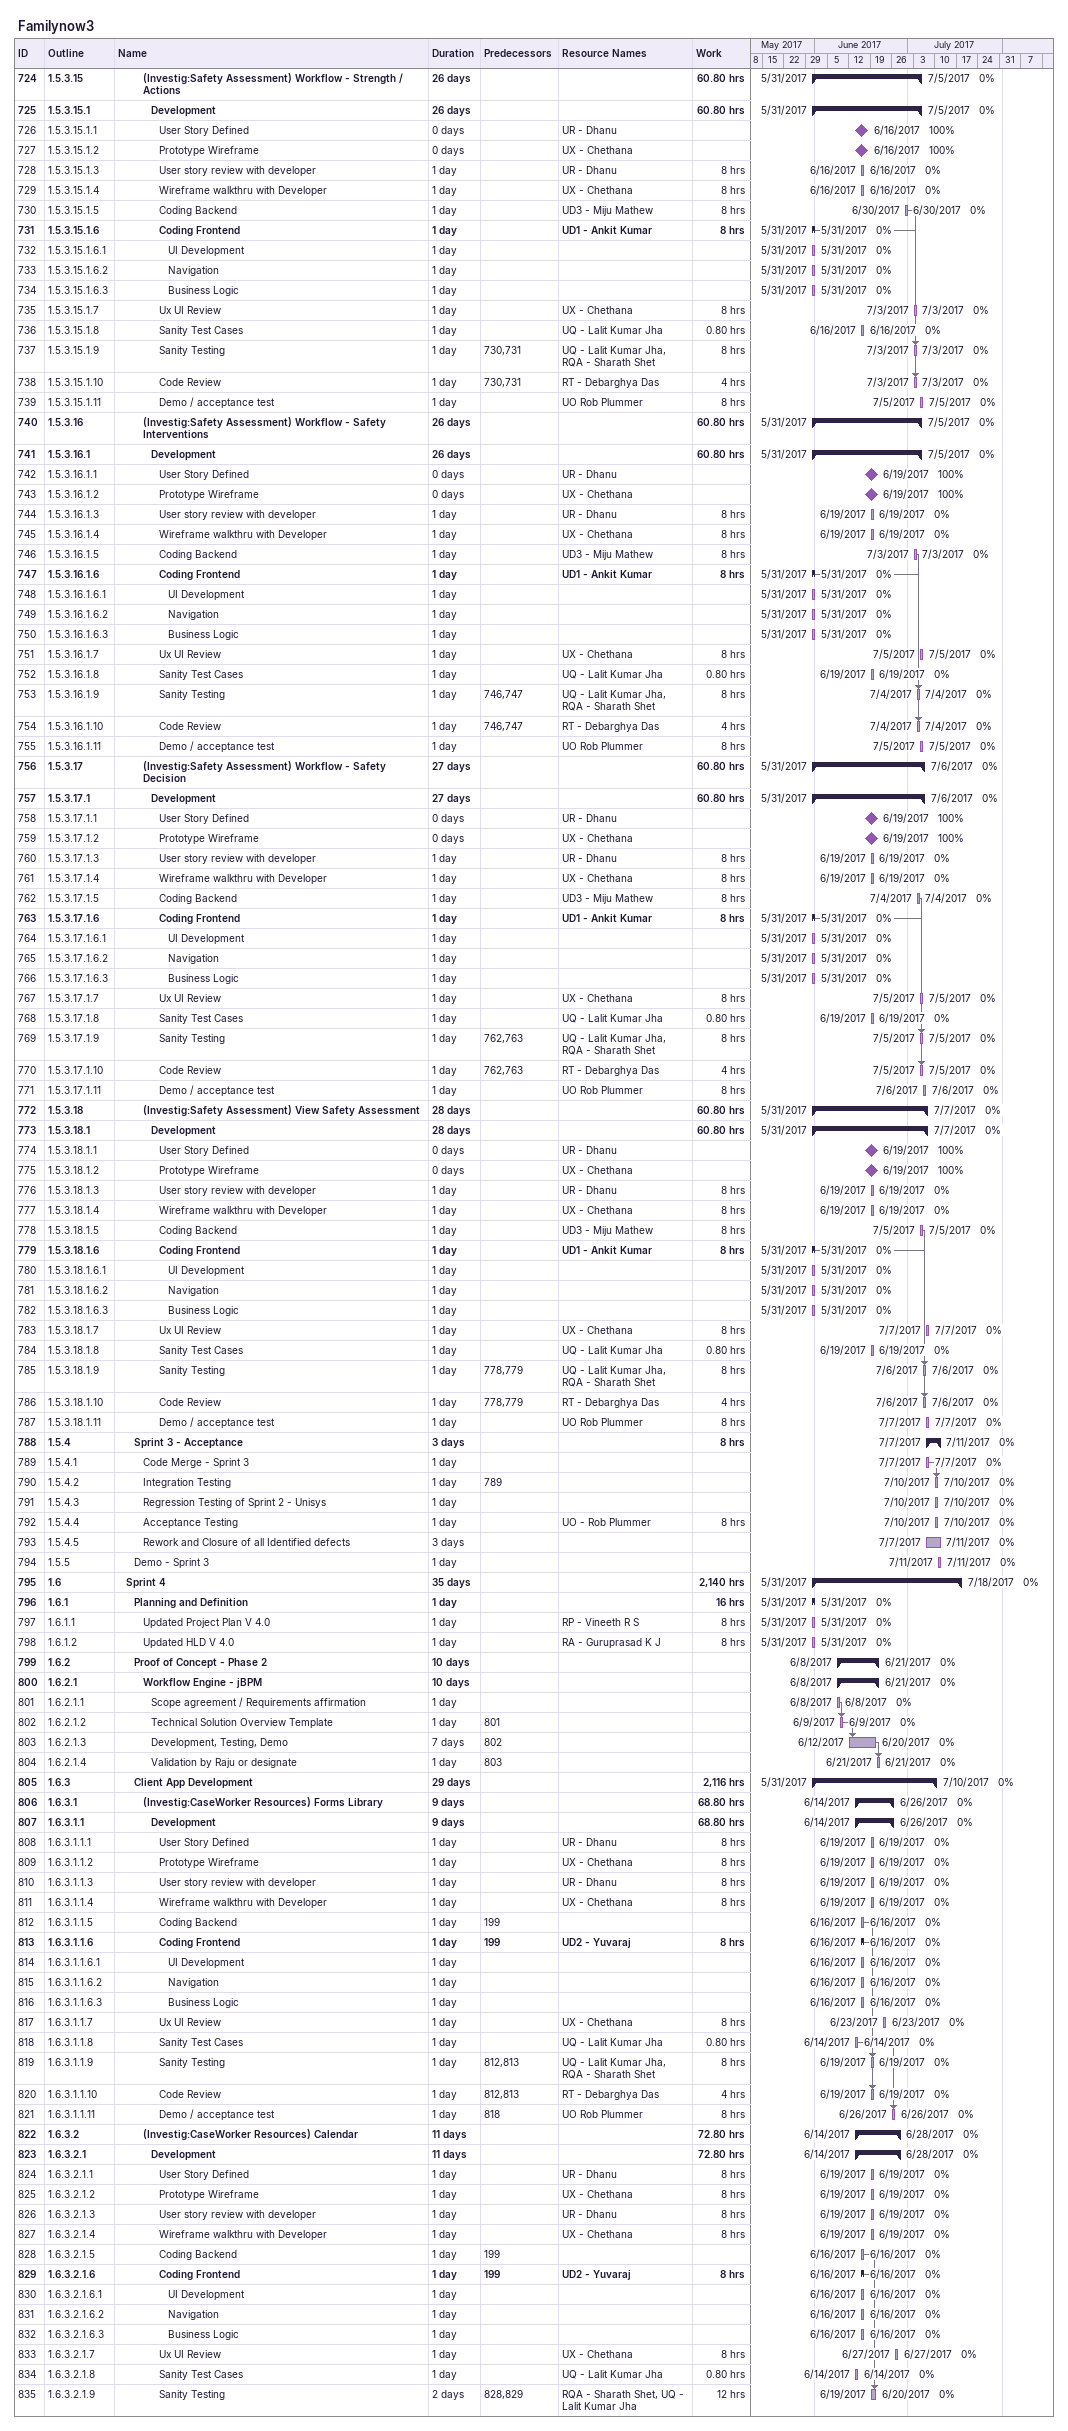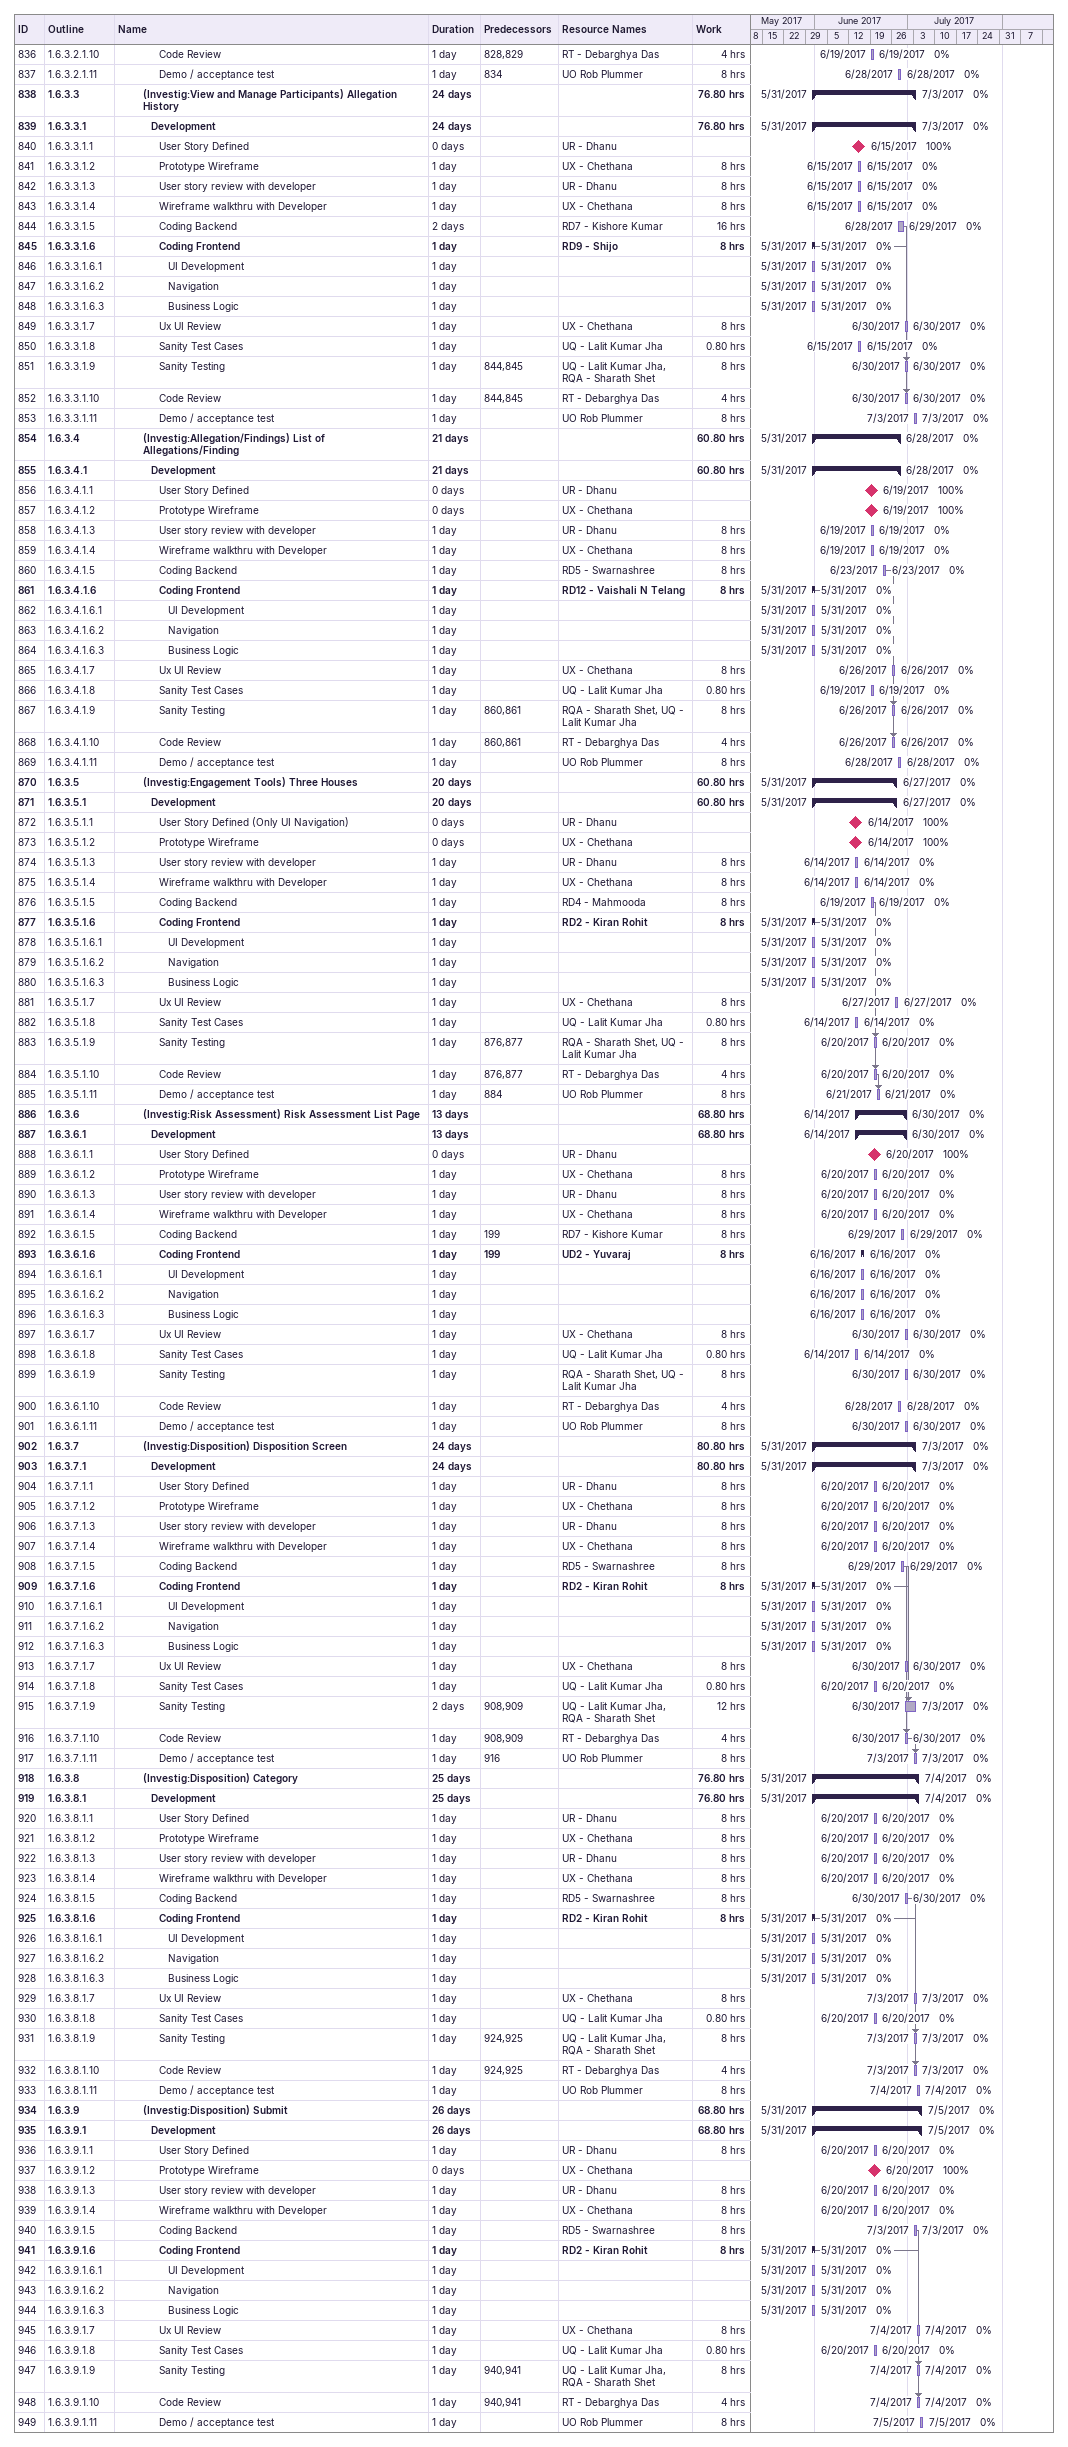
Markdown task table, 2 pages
Familynow3

| ID | WBS | Task | Duration | Start | Finish | Predecessors | Resources | % complete | Work (h) |
|---|---|---|---|---|---|---|---|---|---|
| 724 | 1.5.3.15 | **(Investig:Safety Assessment) Workflow - Strength / Actions** | 26d | 2017-05-31 | 2017-07-05 |  |  | 0 | 60.80 |
| 725 | 1.5.3.15.1 | **Development** | 26d | 2017-05-31 | 2017-07-05 |  |  | 0 | 60.80 |
| 726 | 1.5.3.15.1.1 | User Story Defined | 0d | 2017-06-16 | 2017-06-16 |  | UR - Dhanu | 100 |  |
| 727 | 1.5.3.15.1.2 | Prototype Wireframe | 0d | 2017-06-16 | 2017-06-16 |  | UX - Chethana | 100 |  |
| 728 | 1.5.3.15.1.3 | User story review with developer | 1d | 2017-06-16 | 2017-06-16 |  | UR - Dhanu | 0 | 8 |
| 729 | 1.5.3.15.1.4 | Wireframe walkthru with Developer | 1d | 2017-06-16 | 2017-06-16 |  | UX - Chethana | 0 | 8 |
| 730 | 1.5.3.15.1.5 | Coding Backend | 1d | 2017-06-30 | 2017-06-30 |  | UD3 - Miju Mathew | 0 | 8 |
| 731 | 1.5.3.15.1.6 | **Coding Frontend** | 1d | 2017-05-31 | 2017-05-31 |  | UD1 - Ankit Kumar | 0 | 8 |
| 732 | 1.5.3.15.1.6.1 | UI Development | 1d | 2017-05-31 | 2017-05-31 |  |  | 0 |  |
| 733 | 1.5.3.15.1.6.2 | Navigation | 1d | 2017-05-31 | 2017-05-31 |  |  | 0 |  |
| 734 | 1.5.3.15.1.6.3 | Business Logic | 1d | 2017-05-31 | 2017-05-31 |  |  | 0 |  |
| 735 | 1.5.3.15.1.7 | Ux UI Review | 1d | 2017-07-03 | 2017-07-03 |  | UX - Chethana | 0 | 8 |
| 736 | 1.5.3.15.1.8 | Sanity Test Cases | 1d | 2017-06-16 | 2017-06-16 |  | UQ - Lalit Kumar Jha | 0 | 0.80 |
| 737 | 1.5.3.15.1.9 | Sanity Testing | 1d | 2017-07-03 | 2017-07-03 | 730, 731 | UQ - Lalit Kumar Jha, RQA - Sharath Shet | 0 | 8 |
| 738 | 1.5.3.15.1.10 | Code Review | 1d | 2017-07-03 | 2017-07-03 | 730, 731 | RT - Debarghya Das | 0 | 4 |
| 739 | 1.5.3.15.1.11 | Demo / acceptance test | 1d | 2017-07-05 | 2017-07-05 |  | UO Rob Plummer | 0 | 8 |
| 740 | 1.5.3.16 | **(Investig:Safety Assessment) Workflow - Safety Interventions** | 26d | 2017-05-31 | 2017-07-05 |  |  | 0 | 60.80 |
| 741 | 1.5.3.16.1 | **Development** | 26d | 2017-05-31 | 2017-07-05 |  |  | 0 | 60.80 |
| 742 | 1.5.3.16.1.1 | User Story Defined | 0d | 2017-06-19 | 2017-06-19 |  | UR - Dhanu | 100 |  |
| 743 | 1.5.3.16.1.2 | Prototype Wireframe | 0d | 2017-06-19 | 2017-06-19 |  | UX - Chethana | 100 |  |
| 744 | 1.5.3.16.1.3 | User story review with developer | 1d | 2017-06-19 | 2017-06-19 |  | UR - Dhanu | 0 | 8 |
| 745 | 1.5.3.16.1.4 | Wireframe walkthru with Developer | 1d | 2017-06-19 | 2017-06-19 |  | UX - Chethana | 0 | 8 |
| 746 | 1.5.3.16.1.5 | Coding Backend | 1d | 2017-07-03 | 2017-07-03 |  | UD3 - Miju Mathew | 0 | 8 |
| 747 | 1.5.3.16.1.6 | **Coding Frontend** | 1d | 2017-05-31 | 2017-05-31 |  | UD1 - Ankit Kumar | 0 | 8 |
| 748 | 1.5.3.16.1.6.1 | UI Development | 1d | 2017-05-31 | 2017-05-31 |  |  | 0 |  |
| 749 | 1.5.3.16.1.6.2 | Navigation | 1d | 2017-05-31 | 2017-05-31 |  |  | 0 |  |
| 750 | 1.5.3.16.1.6.3 | Business Logic | 1d | 2017-05-31 | 2017-05-31 |  |  | 0 |  |
| 751 | 1.5.3.16.1.7 | Ux UI Review | 1d | 2017-07-05 | 2017-07-05 |  | UX - Chethana | 0 | 8 |
| 752 | 1.5.3.16.1.8 | Sanity Test Cases | 1d | 2017-06-19 | 2017-06-19 |  | UQ - Lalit Kumar Jha | 0 | 0.80 |
| 753 | 1.5.3.16.1.9 | Sanity Testing | 1d | 2017-07-04 | 2017-07-04 | 746, 747 | UQ - Lalit Kumar Jha, RQA - Sharath Shet | 0 | 8 |
| 754 | 1.5.3.16.1.10 | Code Review | 1d | 2017-07-04 | 2017-07-04 | 746, 747 | RT - Debarghya Das | 0 | 4 |
| 755 | 1.5.3.16.1.11 | Demo / acceptance test | 1d | 2017-07-05 | 2017-07-05 |  | UO Rob Plummer | 0 | 8 |
| 756 | 1.5.3.17 | **(Investig:Safety Assessment) Workflow - Safety Decision** | 27d | 2017-05-31 | 2017-07-06 |  |  | 0 | 60.80 |
| 757 | 1.5.3.17.1 | **Development** | 27d | 2017-05-31 | 2017-07-06 |  |  | 0 | 60.80 |
| 758 | 1.5.3.17.1.1 | User Story Defined | 0d | 2017-06-19 | 2017-06-19 |  | UR - Dhanu | 100 |  |
| 759 | 1.5.3.17.1.2 | Prototype Wireframe | 0d | 2017-06-19 | 2017-06-19 |  | UX - Chethana | 100 |  |
| 760 | 1.5.3.17.1.3 | User story review with developer | 1d | 2017-06-19 | 2017-06-19 |  | UR - Dhanu | 0 | 8 |
| 761 | 1.5.3.17.1.4 | Wireframe walkthru with Developer | 1d | 2017-06-19 | 2017-06-19 |  | UX - Chethana | 0 | 8 |
| 762 | 1.5.3.17.1.5 | Coding Backend | 1d | 2017-07-04 | 2017-07-04 |  | UD3 - Miju Mathew | 0 | 8 |
| 763 | 1.5.3.17.1.6 | **Coding Frontend** | 1d | 2017-05-31 | 2017-05-31 |  | UD1 - Ankit Kumar | 0 | 8 |
| 764 | 1.5.3.17.1.6.1 | UI Development | 1d | 2017-05-31 | 2017-05-31 |  |  | 0 |  |
| 765 | 1.5.3.17.1.6.2 | Navigation | 1d | 2017-05-31 | 2017-05-31 |  |  | 0 |  |
| 766 | 1.5.3.17.1.6.3 | Business Logic | 1d | 2017-05-31 | 2017-05-31 |  |  | 0 |  |
| 767 | 1.5.3.17.1.7 | Ux UI Review | 1d | 2017-07-05 | 2017-07-05 |  | UX - Chethana | 0 | 8 |
| 768 | 1.5.3.17.1.8 | Sanity Test Cases | 1d | 2017-06-19 | 2017-06-19 |  | UQ - Lalit Kumar Jha | 0 | 0.80 |
| 769 | 1.5.3.17.1.9 | Sanity Testing | 1d | 2017-07-05 | 2017-07-05 | 762, 763 | UQ - Lalit Kumar Jha, RQA - Sharath Shet | 0 | 8 |
| 770 | 1.5.3.17.1.10 | Code Review | 1d | 2017-07-05 | 2017-07-05 | 762, 763 | RT - Debarghya Das | 0 | 4 |
| 771 | 1.5.3.17.1.11 | Demo / acceptance test | 1d | 2017-07-06 | 2017-07-06 |  | UO Rob Plummer | 0 | 8 |
| 772 | 1.5.3.18 | **(Investig:Safety Assessment) View Safety Assessment** | 28d | 2017-05-31 | 2017-07-07 |  |  | 0 | 60.80 |
| 773 | 1.5.3.18.1 | **Development** | 28d | 2017-05-31 | 2017-07-07 |  |  | 0 | 60.80 |
| 774 | 1.5.3.18.1.1 | User Story Defined | 0d | 2017-06-19 | 2017-06-19 |  | UR - Dhanu | 100 |  |
| 775 | 1.5.3.18.1.2 | Prototype Wireframe | 0d | 2017-06-19 | 2017-06-19 |  | UX - Chethana | 100 |  |
| 776 | 1.5.3.18.1.3 | User story review with developer | 1d | 2017-06-19 | 2017-06-19 |  | UR - Dhanu | 0 | 8 |
| 777 | 1.5.3.18.1.4 | Wireframe walkthru with Developer | 1d | 2017-06-19 | 2017-06-19 |  | UX - Chethana | 0 | 8 |
| 778 | 1.5.3.18.1.5 | Coding Backend | 1d | 2017-07-05 | 2017-07-05 |  | UD3 - Miju Mathew | 0 | 8 |
| 779 | 1.5.3.18.1.6 | **Coding Frontend** | 1d | 2017-05-31 | 2017-05-31 |  | UD1 - Ankit Kumar | 0 | 8 |
| 780 | 1.5.3.18.1.6.1 | UI Development | 1d | 2017-05-31 | 2017-05-31 |  |  | 0 |  |
| 781 | 1.5.3.18.1.6.2 | Navigation | 1d | 2017-05-31 | 2017-05-31 |  |  | 0 |  |
| 782 | 1.5.3.18.1.6.3 | Business Logic | 1d | 2017-05-31 | 2017-05-31 |  |  | 0 |  |
| 783 | 1.5.3.18.1.7 | Ux UI Review | 1d | 2017-07-07 | 2017-07-07 |  | UX - Chethana | 0 | 8 |
| 784 | 1.5.3.18.1.8 | Sanity Test Cases | 1d | 2017-06-19 | 2017-06-19 |  | UQ - Lalit Kumar Jha | 0 | 0.80 |
| 785 | 1.5.3.18.1.9 | Sanity Testing | 1d | 2017-07-06 | 2017-07-06 | 778, 779 | UQ - Lalit Kumar Jha, RQA - Sharath Shet | 0 | 8 |
| 786 | 1.5.3.18.1.10 | Code Review | 1d | 2017-07-06 | 2017-07-06 | 778, 779 | RT - Debarghya Das | 0 | 4 |
| 787 | 1.5.3.18.1.11 | Demo / acceptance test | 1d | 2017-07-07 | 2017-07-07 |  | UO Rob Plummer | 0 | 8 |
| 788 | 1.5.4 | **Sprint 3 - Acceptance** | 3d | 2017-07-07 | 2017-07-11 |  |  | 0 | 8 |
| 789 | 1.5.4.1 | Code Merge - Sprint 3 | 1d | 2017-07-07 | 2017-07-07 |  |  | 0 |  |
| 790 | 1.5.4.2 | Integration Testing | 1d | 2017-07-10 | 2017-07-10 | 789 |  | 0 |  |
| 791 | 1.5.4.3 | Regression Testing of Sprint 2 - Unisys | 1d | 2017-07-10 | 2017-07-10 |  |  | 0 |  |
| 792 | 1.5.4.4 | Acceptance Testing | 1d | 2017-07-10 | 2017-07-10 |  | UO - Rob Plummer | 0 | 8 |
| 793 | 1.5.4.5 | Rework and Closure of all Identified defects | 3d | 2017-07-07 | 2017-07-11 |  |  | 0 |  |
| 794 | 1.5.5 | Demo - Sprint 3 | 1d | 2017-07-11 | 2017-07-11 |  |  | 0 |  |
| 795 | 1.6 | **Sprint 4** | 35d | 2017-05-31 | 2017-07-18 |  |  | 0 | 2140 |
| 796 | 1.6.1 | **Planning and Definition** | 1d | 2017-05-31 | 2017-05-31 |  |  | 0 | 16 |
| 797 | 1.6.1.1 | Updated Project Plan V 4.0 | 1d | 2017-05-31 | 2017-05-31 |  | RP - Vineeth R S | 0 | 8 |
| 798 | 1.6.1.2 | Updated HLD V 4.0 | 1d | 2017-05-31 | 2017-05-31 |  | RA - Guruprasad K J | 0 | 8 |
| 799 | 1.6.2 | **Proof of Concept - Phase 2** | 10d | 2017-06-08 | 2017-06-21 |  |  | 0 |  |
| 800 | 1.6.2.1 | **Workflow Engine - jBPM** | 10d | 2017-06-08 | 2017-06-21 |  |  | 0 |  |
| 801 | 1.6.2.1.1 | Scope agreement / Requirements affirmation | 1d | 2017-06-08 | 2017-06-08 |  |  | 0 |  |
| 802 | 1.6.2.1.2 | Technical Solution Overview Template | 1d | 2017-06-09 | 2017-06-09 | 801 |  | 0 |  |
| 803 | 1.6.2.1.3 | Development, Testing, Demo | 7d | 2017-06-12 | 2017-06-20 | 802 |  | 0 |  |
| 804 | 1.6.2.1.4 | Validation by Raju or designate | 1d | 2017-06-21 | 2017-06-21 | 803 |  | 0 |  |
| 805 | 1.6.3 | **Client App Development** | 29d | 2017-05-31 | 2017-07-10 |  |  | 0 | 2116 |
| 806 | 1.6.3.1 | **(Investig:CaseWorker Resources) Forms Library** | 9d | 2017-06-14 | 2017-06-26 |  |  | 0 | 68.80 |
| 807 | 1.6.3.1.1 | **Development** | 9d | 2017-06-14 | 2017-06-26 |  |  | 0 | 68.80 |
| 808 | 1.6.3.1.1.1 | User Story Defined | 1d | 2017-06-19 | 2017-06-19 |  | UR - Dhanu | 0 | 8 |
| 809 | 1.6.3.1.1.2 | Prototype Wireframe | 1d | 2017-06-19 | 2017-06-19 |  | UX - Chethana | 0 | 8 |
| 810 | 1.6.3.1.1.3 | User story review with developer | 1d | 2017-06-19 | 2017-06-19 |  | UR - Dhanu | 0 | 8 |
| 811 | 1.6.3.1.1.4 | Wireframe walkthru with Developer | 1d | 2017-06-19 | 2017-06-19 |  | UX - Chethana | 0 | 8 |
| 812 | 1.6.3.1.1.5 | Coding Backend | 1d | 2017-06-16 | 2017-06-16 | 199 |  | 0 |  |
| 813 | 1.6.3.1.1.6 | **Coding Frontend** | 1d | 2017-06-16 | 2017-06-16 | 199 | UD2 - Yuvaraj | 0 | 8 |
| 814 | 1.6.3.1.1.6.1 | UI Development | 1d | 2017-06-16 | 2017-06-16 |  |  | 0 |  |
| 815 | 1.6.3.1.1.6.2 | Navigation | 1d | 2017-06-16 | 2017-06-16 |  |  | 0 |  |
| 816 | 1.6.3.1.1.6.3 | Business Logic | 1d | 2017-06-16 | 2017-06-16 |  |  | 0 |  |
| 817 | 1.6.3.1.1.7 | Ux UI Review | 1d | 2017-06-23 | 2017-06-23 |  | UX - Chethana | 0 | 8 |
| 818 | 1.6.3.1.1.8 | Sanity Test Cases | 1d | 2017-06-14 | 2017-06-14 |  | UQ - Lalit Kumar Jha | 0 | 0.80 |
| 819 | 1.6.3.1.1.9 | Sanity Testing | 1d | 2017-06-19 | 2017-06-19 | 812, 813 | UQ - Lalit Kumar Jha, RQA - Sharath Shet | 0 | 8 |
| 820 | 1.6.3.1.1.10 | Code Review | 1d | 2017-06-19 | 2017-06-19 | 812, 813 | RT - Debarghya Das | 0 | 4 |
| 821 | 1.6.3.1.1.11 | Demo / acceptance test | 1d | 2017-06-26 | 2017-06-26 | 818 | UO Rob Plummer | 0 | 8 |
| 822 | 1.6.3.2 | **(Investig:CaseWorker Resources) Calendar** | 11d | 2017-06-14 | 2017-06-28 |  |  | 0 | 72.80 |
| 823 | 1.6.3.2.1 | **Development** | 11d | 2017-06-14 | 2017-06-28 |  |  | 0 | 72.80 |
| 824 | 1.6.3.2.1.1 | User Story Defined | 1d | 2017-06-19 | 2017-06-19 |  | UR - Dhanu | 0 | 8 |
| 825 | 1.6.3.2.1.2 | Prototype Wireframe | 1d | 2017-06-19 | 2017-06-19 |  | UX - Chethana | 0 | 8 |
| 826 | 1.6.3.2.1.3 | User story review with developer | 1d | 2017-06-19 | 2017-06-19 |  | UR - Dhanu | 0 | 8 |
| 827 | 1.6.3.2.1.4 | Wireframe walkthru with Developer | 1d | 2017-06-19 | 2017-06-19 |  | UX - Chethana | 0 | 8 |
| 828 | 1.6.3.2.1.5 | Coding Backend | 1d | 2017-06-16 | 2017-06-16 | 199 |  | 0 |  |
| 829 | 1.6.3.2.1.6 | **Coding Frontend** | 1d | 2017-06-16 | 2017-06-16 | 199 | UD2 - Yuvaraj | 0 | 8 |
| 830 | 1.6.3.2.1.6.1 | UI Development | 1d | 2017-06-16 | 2017-06-16 |  |  | 0 |  |
| 831 | 1.6.3.2.1.6.2 | Navigation | 1d | 2017-06-16 | 2017-06-16 |  |  | 0 |  |
| 832 | 1.6.3.2.1.6.3 | Business Logic | 1d | 2017-06-16 | 2017-06-16 |  |  | 0 |  |
| 833 | 1.6.3.2.1.7 | Ux UI Review | 1d | 2017-06-27 | 2017-06-27 |  | UX - Chethana | 0 | 8 |
| 834 | 1.6.3.2.1.8 | Sanity Test Cases | 1d | 2017-06-14 | 2017-06-14 |  | UQ - Lalit Kumar Jha | 0 | 0.80 |
| 835 | 1.6.3.2.1.9 | Sanity Testing | 2d | 2017-06-19 | 2017-06-20 | 828, 829 | RQA - Sharath Shet, UQ - Lalit Kumar Jha | 0 | 12 |
| 836 | 1.6.3.2.1.10 | Code Review | 1d | 2017-06-19 | 2017-06-19 | 828, 829 | RT - Debarghya Das | 0 | 4 |
| 837 | 1.6.3.2.1.11 | Demo / acceptance test | 1d | 2017-06-28 | 2017-06-28 | 834 | UO Rob Plummer | 0 | 8 |
| 838 | 1.6.3.3 | **(Investig:View and Manage Participants) Allegation History** | 24d | 2017-05-31 | 2017-07-03 |  |  | 0 | 76.80 |
| 839 | 1.6.3.3.1 | **Development** | 24d | 2017-05-31 | 2017-07-03 |  |  | 0 | 76.80 |
| 840 | 1.6.3.3.1.1 | User Story Defined | 0d | 2017-06-15 | 2017-06-15 |  | UR - Dhanu | 100 |  |
| 841 | 1.6.3.3.1.2 | Prototype Wireframe | 1d | 2017-06-15 | 2017-06-15 |  | UX - Chethana | 0 | 8 |
| 842 | 1.6.3.3.1.3 | User story review with developer | 1d | 2017-06-15 | 2017-06-15 |  | UR - Dhanu | 0 | 8 |
| 843 | 1.6.3.3.1.4 | Wireframe walkthru with Developer | 1d | 2017-06-15 | 2017-06-15 |  | UX - Chethana | 0 | 8 |
| 844 | 1.6.3.3.1.5 | Coding Backend | 2d | 2017-06-28 | 2017-06-29 |  | RD7 - Kishore Kumar | 0 | 16 |
| 845 | 1.6.3.3.1.6 | **Coding Frontend** | 1d | 2017-05-31 | 2017-05-31 |  | RD9 - Shijo | 0 | 8 |
| 846 | 1.6.3.3.1.6.1 | UI Development | 1d | 2017-05-31 | 2017-05-31 |  |  | 0 |  |
| 847 | 1.6.3.3.1.6.2 | Navigation | 1d | 2017-05-31 | 2017-05-31 |  |  | 0 |  |
| 848 | 1.6.3.3.1.6.3 | Business Logic | 1d | 2017-05-31 | 2017-05-31 |  |  | 0 |  |
| 849 | 1.6.3.3.1.7 | Ux UI Review | 1d | 2017-06-30 | 2017-06-30 |  | UX - Chethana | 0 | 8 |
| 850 | 1.6.3.3.1.8 | Sanity Test Cases | 1d | 2017-06-15 | 2017-06-15 |  | UQ - Lalit Kumar Jha | 0 | 0.80 |
| 851 | 1.6.3.3.1.9 | Sanity Testing | 1d | 2017-06-30 | 2017-06-30 | 844, 845 | UQ - Lalit Kumar Jha, RQA - Sharath Shet | 0 | 8 |
| 852 | 1.6.3.3.1.10 | Code Review | 1d | 2017-06-30 | 2017-06-30 | 844, 845 | RT - Debarghya Das | 0 | 4 |
| 853 | 1.6.3.3.1.11 | Demo / acceptance test | 1d | 2017-07-03 | 2017-07-03 |  | UO Rob Plummer | 0 | 8 |
| 854 | 1.6.3.4 | **(Investig:Allegation/Findings) List of Allegations/Finding** | 21d | 2017-05-31 | 2017-06-28 |  |  | 0 | 60.80 |
| 855 | 1.6.3.4.1 | **Development** | 21d | 2017-05-31 | 2017-06-28 |  |  | 0 | 60.80 |
| 856 | 1.6.3.4.1.1 | User Story Defined | 0d | 2017-06-19 | 2017-06-19 |  | UR - Dhanu | 100 |  |
| 857 | 1.6.3.4.1.2 | Prototype Wireframe | 0d | 2017-06-19 | 2017-06-19 |  | UX - Chethana | 100 |  |
| 858 | 1.6.3.4.1.3 | User story review with developer | 1d | 2017-06-19 | 2017-06-19 |  | UR - Dhanu | 0 | 8 |
| 859 | 1.6.3.4.1.4 | Wireframe walkthru with Developer | 1d | 2017-06-19 | 2017-06-19 |  | UX - Chethana | 0 | 8 |
| 860 | 1.6.3.4.1.5 | Coding Backend | 1d | 2017-06-23 | 2017-06-23 |  | RD5 - Swarnashree | 0 | 8 |
| 861 | 1.6.3.4.1.6 | **Coding Frontend** | 1d | 2017-05-31 | 2017-05-31 |  | RD12 - Vaishali N Telang | 0 | 8 |
| 862 | 1.6.3.4.1.6.1 | UI Development | 1d | 2017-05-31 | 2017-05-31 |  |  | 0 |  |
| 863 | 1.6.3.4.1.6.2 | Navigation | 1d | 2017-05-31 | 2017-05-31 |  |  | 0 |  |
| 864 | 1.6.3.4.1.6.3 | Business Logic | 1d | 2017-05-31 | 2017-05-31 |  |  | 0 |  |
| 865 | 1.6.3.4.1.7 | Ux UI Review | 1d | 2017-06-26 | 2017-06-26 |  | UX - Chethana | 0 | 8 |
| 866 | 1.6.3.4.1.8 | Sanity Test Cases | 1d | 2017-06-19 | 2017-06-19 |  | UQ - Lalit Kumar Jha | 0 | 0.80 |
| 867 | 1.6.3.4.1.9 | Sanity Testing | 1d | 2017-06-26 | 2017-06-26 | 860, 861 | RQA - Sharath Shet, UQ - Lalit Kumar Jha | 0 | 8 |
| 868 | 1.6.3.4.1.10 | Code Review | 1d | 2017-06-26 | 2017-06-26 | 860, 861 | RT - Debarghya Das | 0 | 4 |
| 869 | 1.6.3.4.1.11 | Demo / acceptance test | 1d | 2017-06-28 | 2017-06-28 |  | UO Rob Plummer | 0 | 8 |
| 870 | 1.6.3.5 | **(Investig:Engagement Tools) Three Houses** | 20d | 2017-05-31 | 2017-06-27 |  |  | 0 | 60.80 |
| 871 | 1.6.3.5.1 | **Development** | 20d | 2017-05-31 | 2017-06-27 |  |  | 0 | 60.80 |
| 872 | 1.6.3.5.1.1 | User Story Defined (Only UI Navigation) | 0d | 2017-06-14 | 2017-06-14 |  | UR - Dhanu | 100 |  |
| 873 | 1.6.3.5.1.2 | Prototype Wireframe | 0d | 2017-06-14 | 2017-06-14 |  | UX - Chethana | 100 |  |
| 874 | 1.6.3.5.1.3 | User story review with developer | 1d | 2017-06-14 | 2017-06-14 |  | UR - Dhanu | 0 | 8 |
| 875 | 1.6.3.5.1.4 | Wireframe walkthru with Developer | 1d | 2017-06-14 | 2017-06-14 |  | UX - Chethana | 0 | 8 |
| 876 | 1.6.3.5.1.5 | Coding Backend | 1d | 2017-06-19 | 2017-06-19 |  | RD4 - Mahmooda | 0 | 8 |
| 877 | 1.6.3.5.1.6 | **Coding Frontend** | 1d | 2017-05-31 | 2017-05-31 |  | RD2 - Kiran Rohit | 0 | 8 |
| 878 | 1.6.3.5.1.6.1 | UI Development | 1d | 2017-05-31 | 2017-05-31 |  |  | 0 |  |
| 879 | 1.6.3.5.1.6.2 | Navigation | 1d | 2017-05-31 | 2017-05-31 |  |  | 0 |  |
| 880 | 1.6.3.5.1.6.3 | Business Logic | 1d | 2017-05-31 | 2017-05-31 |  |  | 0 |  |
| 881 | 1.6.3.5.1.7 | Ux UI Review | 1d | 2017-06-27 | 2017-06-27 |  | UX - Chethana | 0 | 8 |
| 882 | 1.6.3.5.1.8 | Sanity Test Cases | 1d | 2017-06-14 | 2017-06-14 |  | UQ - Lalit Kumar Jha | 0 | 0.80 |
| 883 | 1.6.3.5.1.9 | Sanity Testing | 1d | 2017-06-20 | 2017-06-20 | 876, 877 | RQA - Sharath Shet, UQ - Lalit Kumar Jha | 0 | 8 |
| 884 | 1.6.3.5.1.10 | Code Review | 1d | 2017-06-20 | 2017-06-20 | 876, 877 | RT - Debarghya Das | 0 | 4 |
| 885 | 1.6.3.5.1.11 | Demo / acceptance test | 1d | 2017-06-21 | 2017-06-21 | 884 | UO Rob Plummer | 0 | 8 |
| 886 | 1.6.3.6 | **(Investig:Risk Assessment) Risk Assessment List Page** | 13d | 2017-06-14 | 2017-06-30 |  |  | 0 | 68.80 |
| 887 | 1.6.3.6.1 | **Development** | 13d | 2017-06-14 | 2017-06-30 |  |  | 0 | 68.80 |
| 888 | 1.6.3.6.1.1 | User Story Defined | 0d | 2017-06-20 | 2017-06-20 |  | UR - Dhanu | 100 |  |
| 889 | 1.6.3.6.1.2 | Prototype Wireframe | 1d | 2017-06-20 | 2017-06-20 |  | UX - Chethana | 0 | 8 |
| 890 | 1.6.3.6.1.3 | User story review with developer | 1d | 2017-06-20 | 2017-06-20 |  | UR - Dhanu | 0 | 8 |
| 891 | 1.6.3.6.1.4 | Wireframe walkthru with Developer | 1d | 2017-06-20 | 2017-06-20 |  | UX - Chethana | 0 | 8 |
| 892 | 1.6.3.6.1.5 | Coding Backend | 1d | 2017-06-29 | 2017-06-29 | 199 | RD7 - Kishore Kumar | 0 | 8 |
| 893 | 1.6.3.6.1.6 | **Coding Frontend** | 1d | 2017-06-16 | 2017-06-16 | 199 | UD2 - Yuvaraj | 0 | 8 |
| 894 | 1.6.3.6.1.6.1 | UI Development | 1d | 2017-06-16 | 2017-06-16 |  |  | 0 |  |
| 895 | 1.6.3.6.1.6.2 | Navigation | 1d | 2017-06-16 | 2017-06-16 |  |  | 0 |  |
| 896 | 1.6.3.6.1.6.3 | Business Logic | 1d | 2017-06-16 | 2017-06-16 |  |  | 0 |  |
| 897 | 1.6.3.6.1.7 | Ux UI Review | 1d | 2017-06-30 | 2017-06-30 |  | UX - Chethana | 0 | 8 |
| 898 | 1.6.3.6.1.8 | Sanity Test Cases | 1d | 2017-06-14 | 2017-06-14 |  | UQ - Lalit Kumar Jha | 0 | 0.80 |
| 899 | 1.6.3.6.1.9 | Sanity Testing | 1d | 2017-06-30 | 2017-06-30 |  | RQA - Sharath Shet, UQ - Lalit Kumar Jha | 0 | 8 |
| 900 | 1.6.3.6.1.10 | Code Review | 1d | 2017-06-28 | 2017-06-28 |  | RT - Debarghya Das | 0 | 4 |
| 901 | 1.6.3.6.1.11 | Demo / acceptance test | 1d | 2017-06-30 | 2017-06-30 |  | UO Rob Plummer | 0 | 8 |
| 902 | 1.6.3.7 | **(Investig:Disposition) Disposition Screen** | 24d | 2017-05-31 | 2017-07-03 |  |  | 0 | 80.80 |
| 903 | 1.6.3.7.1 | **Development** | 24d | 2017-05-31 | 2017-07-03 |  |  | 0 | 80.80 |
| 904 | 1.6.3.7.1.1 | User Story Defined | 1d | 2017-06-20 | 2017-06-20 |  | UR - Dhanu | 0 | 8 |
| 905 | 1.6.3.7.1.2 | Prototype Wireframe | 1d | 2017-06-20 | 2017-06-20 |  | UX - Chethana | 0 | 8 |
| 906 | 1.6.3.7.1.3 | User story review with developer | 1d | 2017-06-20 | 2017-06-20 |  | UR - Dhanu | 0 | 8 |
| 907 | 1.6.3.7.1.4 | Wireframe walkthru with Developer | 1d | 2017-06-20 | 2017-06-20 |  | UX - Chethana | 0 | 8 |
| 908 | 1.6.3.7.1.5 | Coding Backend | 1d | 2017-06-29 | 2017-06-29 |  | RD5 - Swarnashree | 0 | 8 |
| 909 | 1.6.3.7.1.6 | **Coding Frontend** | 1d | 2017-05-31 | 2017-05-31 |  | RD2 - Kiran Rohit | 0 | 8 |
| 910 | 1.6.3.7.1.6.1 | UI Development | 1d | 2017-05-31 | 2017-05-31 |  |  | 0 |  |
| 911 | 1.6.3.7.1.6.2 | Navigation | 1d | 2017-05-31 | 2017-05-31 |  |  | 0 |  |
| 912 | 1.6.3.7.1.6.3 | Business Logic | 1d | 2017-05-31 | 2017-05-31 |  |  | 0 |  |
| 913 | 1.6.3.7.1.7 | Ux UI Review | 1d | 2017-06-30 | 2017-06-30 |  | UX - Chethana | 0 | 8 |
| 914 | 1.6.3.7.1.8 | Sanity Test Cases | 1d | 2017-06-20 | 2017-06-20 |  | UQ - Lalit Kumar Jha | 0 | 0.80 |
| 915 | 1.6.3.7.1.9 | Sanity Testing | 2d | 2017-06-30 | 2017-07-03 | 908, 909 | UQ - Lalit Kumar Jha, RQA - Sharath Shet | 0 | 12 |
| 916 | 1.6.3.7.1.10 | Code Review | 1d | 2017-06-30 | 2017-06-30 | 908, 909 | RT - Debarghya Das | 0 | 4 |
| 917 | 1.6.3.7.1.11 | Demo / acceptance test | 1d | 2017-07-03 | 2017-07-03 | 916 | UO Rob Plummer | 0 | 8 |
| 918 | 1.6.3.8 | **(Investig:Disposition) Category** | 25d | 2017-05-31 | 2017-07-04 |  |  | 0 | 76.80 |
| 919 | 1.6.3.8.1 | **Development** | 25d | 2017-05-31 | 2017-07-04 |  |  | 0 | 76.80 |
| 920 | 1.6.3.8.1.1 | User Story Defined | 1d | 2017-06-20 | 2017-06-20 |  | UR - Dhanu | 0 | 8 |
| 921 | 1.6.3.8.1.2 | Prototype Wireframe | 1d | 2017-06-20 | 2017-06-20 |  | UX - Chethana | 0 | 8 |
| 922 | 1.6.3.8.1.3 | User story review with developer | 1d | 2017-06-20 | 2017-06-20 |  | UR - Dhanu | 0 | 8 |
| 923 | 1.6.3.8.1.4 | Wireframe walkthru with Developer | 1d | 2017-06-20 | 2017-06-20 |  | UX - Chethana | 0 | 8 |
| 924 | 1.6.3.8.1.5 | Coding Backend | 1d | 2017-06-30 | 2017-06-30 |  | RD5 - Swarnashree | 0 | 8 |
| 925 | 1.6.3.8.1.6 | **Coding Frontend** | 1d | 2017-05-31 | 2017-05-31 |  | RD2 - Kiran Rohit | 0 | 8 |
| 926 | 1.6.3.8.1.6.1 | UI Development | 1d | 2017-05-31 | 2017-05-31 |  |  | 0 |  |
| 927 | 1.6.3.8.1.6.2 | Navigation | 1d | 2017-05-31 | 2017-05-31 |  |  | 0 |  |
| 928 | 1.6.3.8.1.6.3 | Business Logic | 1d | 2017-05-31 | 2017-05-31 |  |  | 0 |  |
| 929 | 1.6.3.8.1.7 | Ux UI Review | 1d | 2017-07-03 | 2017-07-03 |  | UX - Chethana | 0 | 8 |
| 930 | 1.6.3.8.1.8 | Sanity Test Cases | 1d | 2017-06-20 | 2017-06-20 |  | UQ - Lalit Kumar Jha | 0 | 0.80 |
| 931 | 1.6.3.8.1.9 | Sanity Testing | 1d | 2017-07-03 | 2017-07-03 | 924, 925 | UQ - Lalit Kumar Jha, RQA - Sharath Shet | 0 | 8 |
| 932 | 1.6.3.8.1.10 | Code Review | 1d | 2017-07-03 | 2017-07-03 | 924, 925 | RT - Debarghya Das | 0 | 4 |
| 933 | 1.6.3.8.1.11 | Demo / acceptance test | 1d | 2017-07-04 | 2017-07-04 |  | UO Rob Plummer | 0 | 8 |
| 934 | 1.6.3.9 | **(Investig:Disposition) Submit** | 26d | 2017-05-31 | 2017-07-05 |  |  | 0 | 68.80 |
| 935 | 1.6.3.9.1 | **Development** | 26d | 2017-05-31 | 2017-07-05 |  |  | 0 | 68.80 |
| 936 | 1.6.3.9.1.1 | User Story Defined | 1d | 2017-06-20 | 2017-06-20 |  | UR - Dhanu | 0 | 8 |
| 937 | 1.6.3.9.1.2 | Prototype Wireframe | 0d | 2017-06-20 | 2017-06-20 |  | UX - Chethana | 100 |  |
| 938 | 1.6.3.9.1.3 | User story review with developer | 1d | 2017-06-20 | 2017-06-20 |  | UR - Dhanu | 0 | 8 |
| 939 | 1.6.3.9.1.4 | Wireframe walkthru with Developer | 1d | 2017-06-20 | 2017-06-20 |  | UX - Chethana | 0 | 8 |
| 940 | 1.6.3.9.1.5 | Coding Backend | 1d | 2017-07-03 | 2017-07-03 |  | RD5 - Swarnashree | 0 | 8 |
| 941 | 1.6.3.9.1.6 | **Coding Frontend** | 1d | 2017-05-31 | 2017-05-31 |  | RD2 - Kiran Rohit | 0 | 8 |
| 942 | 1.6.3.9.1.6.1 | UI Development | 1d | 2017-05-31 | 2017-05-31 |  |  | 0 |  |
| 943 | 1.6.3.9.1.6.2 | Navigation | 1d | 2017-05-31 | 2017-05-31 |  |  | 0 |  |
| 944 | 1.6.3.9.1.6.3 | Business Logic | 1d | 2017-05-31 | 2017-05-31 |  |  | 0 |  |
| 945 | 1.6.3.9.1.7 | Ux UI Review | 1d | 2017-07-04 | 2017-07-04 |  | UX - Chethana | 0 | 8 |
| 946 | 1.6.3.9.1.8 | Sanity Test Cases | 1d | 2017-06-20 | 2017-06-20 |  | UQ - Lalit Kumar Jha | 0 | 0.80 |
| 947 | 1.6.3.9.1.9 | Sanity Testing | 1d | 2017-07-04 | 2017-07-04 | 940, 941 | UQ - Lalit Kumar Jha, RQA - Sharath Shet | 0 | 8 |
| 948 | 1.6.3.9.1.10 | Code Review | 1d | 2017-07-04 | 2017-07-04 | 940, 941 | RT - Debarghya Das | 0 | 4 |
| 949 | 1.6.3.9.1.11 | Demo / acceptance test | 1d | 2017-07-05 | 2017-07-05 |  | UO Rob Plummer | 0 | 8 |
